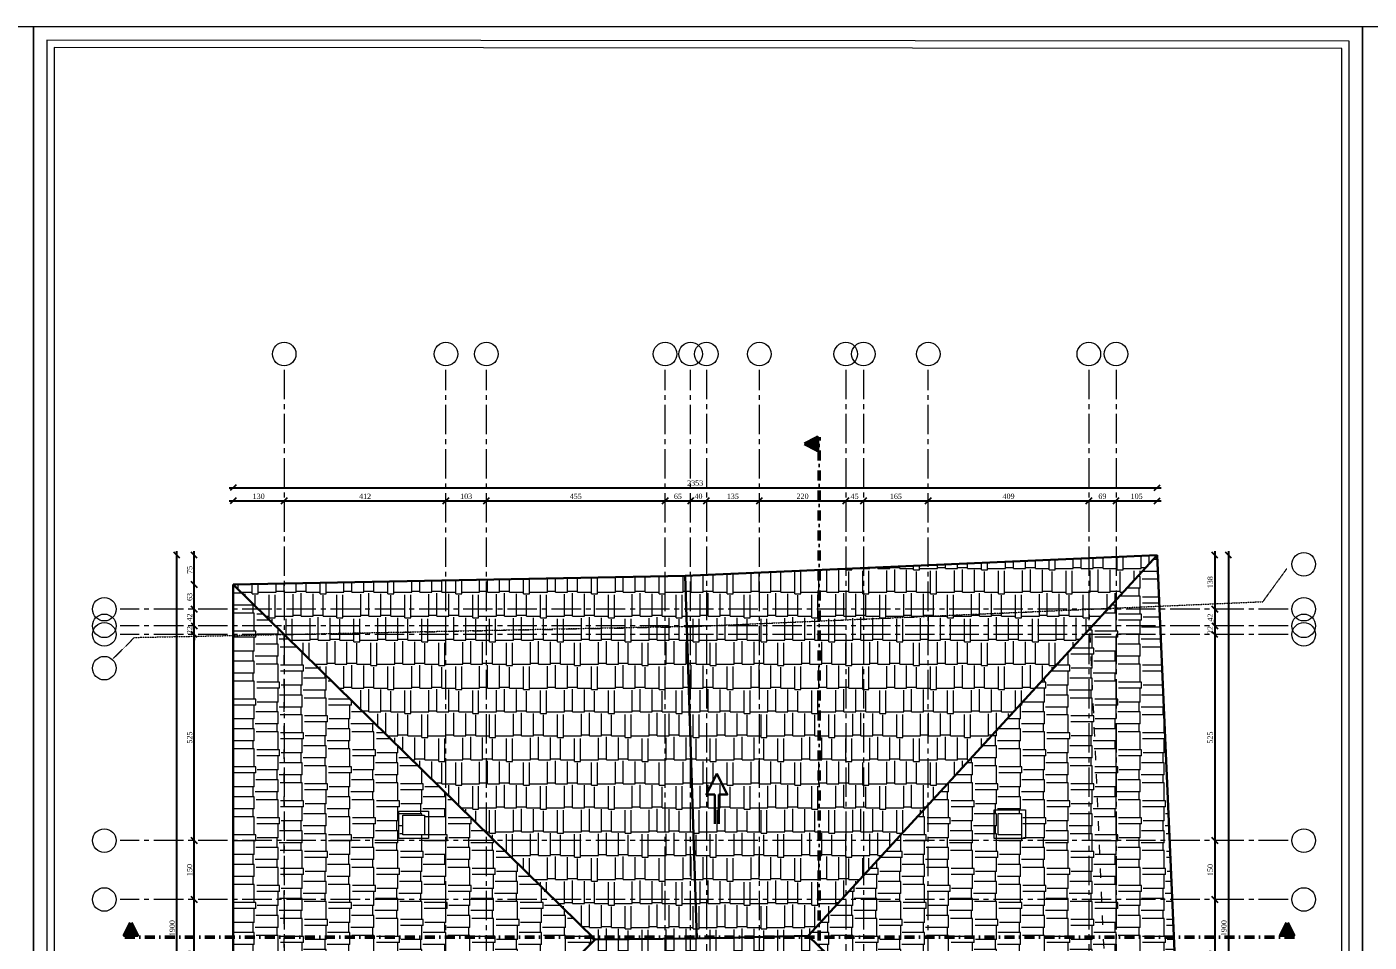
# Model space of a CAD drawing. Header units: millimetres. Extents: x 1373 to 40779, y 1939 to 6439.
# Drawn here: x 16185 to 19603, y 4108 to 6439 of the extents above; entities that cross this region are included whole.
import ezdxf

# ---------------------------------------------------------------- set-up
doc = ezdxf.new("R2010")
doc.units = ezdxf.units.MM
for name, pattern in [('ACAD_ISO03W100', [30, 12, -18]), ('DASHDOTX2', [50.8, 25.4, -12.7, 0, -12.7]), ('IMPORT-CENTER2', [112.5, 75, -12.5, 12.5, -12.5]), ('Sovrapposto', [0.396875, 0.238125, -0.15875])]:
    doc.linetypes.add(name, pattern=pattern)
for name, color, linetype, lineweight in [('A-ANNO-DIMS', 211, 'Continuous', 18), ('A-AREA-IDEN', 2, 'Continuous', 18), ('A-DETL', 6, 'Continuous', 30), ('A-ROOF', 132, 'Continuous', 18), ('A-ROOF-PATT', 132, 'Continuous', 18), ('A-WALL', 20, 'Continuous', 9), ('HESAPLAMALAR', 2, 'Continuous', 30), ('kest', 4, 'DASHDOTX2', 50), ('S-GRID', 252, 'IMPORT-CENTER2', 5), ('S-GRID-IDEN', 1, 'Continuous', 18)]:
    doc.layers.add(name, color=color, linetype=linetype, lineweight=lineweight)
doc.styles.add('Times New Roman', font='times.ttf', dxfattribs={"height": 13.4})
doc.dimstyles.new('2_0_mm_-_Arial', dxfattribs={"dimscale": 30.48, "dimtxt": 14.029207, "dimasz": 0.492126, "dimexe": 0.328084, "dimexo": 0.625, "dimgap": 0.164042, "dimtad": 1, "dimdec": 0, "dimtxsty": 'Times New Roman', "dimblk1": 'OBLIQUE', "dimblk2": 'OBLIQUE', "dimsah": 1, "dimcen": 2.5, "dimdle": 0.328084, "dimazin": 3, "dimtfac": 1, "dimtix": 1, "dimtmove": 0, "dimatfit": 3, "dimfxl": 0.656168, "dimfxlon": 1, "dimtvp": 1, "dimarcsym": 2})

# ---------------------------------------------------------------- blocks, each defined once
blk = doc.blocks.new('Grid - 3_0mm mit Kreis-1799268--FFF')
at = {"layer": 'S-GRID-IDEN'}
blk.add_circle((0, 0), 0.3, dxfattribs=at)
blk = doc.blocks.new('Grid - 3_0mm mit Kreis-1799268-1_BODRUM KAT')
at = {"layer": 'S-GRID-IDEN'}
blk.add_circle((0, 0), 0.3, dxfattribs=at)
blk = doc.blocks.new('_Oblique')
at = {"color": 0, "linetype": 'ByBlock', "lineweight": -2}
blk.add_line((-0.5, -0.5), (0.5, 0.5), dxfattribs=at)
blk = doc.blocks.new('*D17986')
at = {"layer": 'A-ANNO-DIMS', "color": 0, "lineweight": -2, "transparency": 16777216}
blk.add_line((16700.5, 5231.4), (16850.5, 5231.4), dxfattribs=at)
at = {"layer": 'Defpoints', "color": 0, "transparency": 16777216}
for p in [(16840.5, 5231.4), (16710.5, 5018.4), (16840.5, 5018.4)]:
    blk.add_point(p, dxfattribs=at)
at = {"layer": 'A-ANNO-DIMS', "color": 0, "lineweight": -2, "transparency": 16777216, "xscale": 15, "yscale": 15, "zscale": 15, "rotation": 180}
blk.add_blockref('_Oblique', (16710.5, 5231.4), dxfattribs=at)
at = {"layer": 'A-ANNO-DIMS', "color": 0, "lineweight": -2, "transparency": 16777216, "xscale": 15, "yscale": 15, "zscale": 15}
blk.add_blockref('_Oblique', (16840.5, 5231.4), dxfattribs=at)
at = {"layer": 'A-ANNO-DIMS', "color": 0, "transparency": 16777216, "insert": (16775.5, 5243.2), "char_height": 13.4, "attachment_point": 5, "style": 'Times New Roman'}
blk.add_mtext('\\A1;130', dxfattribs=at)
blk = doc.blocks.new('*D17987')
at = {"layer": 'A-ANNO-DIMS', "color": 0, "lineweight": -2, "transparency": 16777216}
blk.add_line((16830.5, 5231.4), (17262.2, 5231.4), dxfattribs=at)
at = {"layer": 'Defpoints', "color": 0, "transparency": 16777216}
for p in [(17252.2, 5231.4), (17252.2, 5231.4), (16840.5, 5018.4)]:
    blk.add_point(p, dxfattribs=at)
at = {"layer": 'A-ANNO-DIMS', "color": 0, "lineweight": -2, "transparency": 16777216, "xscale": 15, "yscale": 15, "zscale": 15, "rotation": 180}
blk.add_blockref('_Oblique', (16840.5, 5231.4), dxfattribs=at)
at = {"layer": 'A-ANNO-DIMS', "color": 0, "lineweight": -2, "transparency": 16777216, "xscale": 15, "yscale": 15, "zscale": 15}
blk.add_blockref('_Oblique', (17252.2, 5231.4), dxfattribs=at)
at = {"layer": 'A-ANNO-DIMS', "color": 0, "transparency": 16777216, "insert": (17046.4, 5243.1), "char_height": 13.4, "attachment_point": 5, "style": 'Times New Roman'}
blk.add_mtext('\\A1;412', dxfattribs=at)
blk = doc.blocks.new('*D17988')
at = {"layer": 'A-ANNO-DIMS', "color": 0, "lineweight": -2, "transparency": 16777216}
blk.add_line((17242.2, 5231.4), (17365.2, 5231.4), dxfattribs=at)
at = {"layer": 'Defpoints', "color": 0, "transparency": 16777216}
for p in [(17252.2, 5231.4), (17355.2, 5231.4), (17355.2, 5231.4)]:
    blk.add_point(p, dxfattribs=at)
at = {"layer": 'A-ANNO-DIMS', "color": 0, "lineweight": -2, "transparency": 16777216, "xscale": 15, "yscale": 15, "zscale": 15, "rotation": 180}
blk.add_blockref('_Oblique', (17252.2, 5231.4), dxfattribs=at)
at = {"layer": 'A-ANNO-DIMS', "color": 0, "lineweight": -2, "transparency": 16777216, "xscale": 15, "yscale": 15, "zscale": 15}
blk.add_blockref('_Oblique', (17355.2, 5231.4), dxfattribs=at)
at = {"layer": 'A-ANNO-DIMS', "color": 0, "transparency": 16777216, "insert": (17303.7, 5243.2), "char_height": 13.4, "attachment_point": 5, "style": 'Times New Roman'}
blk.add_mtext('\\A1;103', dxfattribs=at)
blk = doc.blocks.new('*D17989')
at = {"layer": 'A-ANNO-DIMS', "color": 0, "lineweight": -2, "transparency": 16777216}
blk.add_line((17345.2, 5231.4), (17820.2, 5231.4), dxfattribs=at)
at = {"layer": 'Defpoints', "color": 0, "transparency": 16777216}
for p in [(17355.2, 5231.4), (17810.2, 5231.4), (17810.2, 5231.4)]:
    blk.add_point(p, dxfattribs=at)
at = {"layer": 'A-ANNO-DIMS', "color": 0, "lineweight": -2, "transparency": 16777216, "xscale": 15, "yscale": 15, "zscale": 15, "rotation": 180}
blk.add_blockref('_Oblique', (17355.2, 5231.4), dxfattribs=at)
at = {"layer": 'A-ANNO-DIMS', "color": 0, "lineweight": -2, "transparency": 16777216, "xscale": 15, "yscale": 15, "zscale": 15}
blk.add_blockref('_Oblique', (17810.2, 5231.4), dxfattribs=at)
at = {"layer": 'A-ANNO-DIMS', "color": 0, "transparency": 16777216, "insert": (17582.7, 5243.2), "char_height": 13.4, "attachment_point": 5, "style": 'Times New Roman'}
blk.add_mtext('\\A1;455', dxfattribs=at)
blk = doc.blocks.new('*D17990')
at = {"layer": 'A-ANNO-DIMS', "color": 0, "lineweight": -2, "transparency": 16777216}
blk.add_line((17800.2, 5231.4), (17885.2, 5231.4), dxfattribs=at)
at = {"layer": 'Defpoints', "color": 0, "transparency": 16777216}
for p in [(17810.2, 5231.4), (17875.2, 5231.4), (17875.2, 5231.4)]:
    blk.add_point(p, dxfattribs=at)
at = {"layer": 'A-ANNO-DIMS', "color": 0, "lineweight": -2, "transparency": 16777216, "xscale": 15, "yscale": 15, "zscale": 15, "rotation": 180}
blk.add_blockref('_Oblique', (17810.2, 5231.4), dxfattribs=at)
at = {"layer": 'A-ANNO-DIMS', "color": 0, "lineweight": -2, "transparency": 16777216, "xscale": 15, "yscale": 15, "zscale": 15}
blk.add_blockref('_Oblique', (17875.2, 5231.4), dxfattribs=at)
at = {"layer": 'A-ANNO-DIMS', "color": 0, "transparency": 16777216, "insert": (17842.7, 5243.2), "char_height": 13.4, "attachment_point": 5, "style": 'Times New Roman'}
blk.add_mtext('\\A1;65', dxfattribs=at)
blk = doc.blocks.new('*D17991')
at = {"layer": 'A-ANNO-DIMS', "color": 0, "lineweight": -2, "transparency": 16777216}
blk.add_line((17865.2, 5231.4), (17925.3, 5231.4), dxfattribs=at)
at = {"layer": 'Defpoints', "color": 0, "transparency": 16777216}
for p in [(17875.2, 5231.4), (17915.3, 5231.4), (17915.3, 5231.4)]:
    blk.add_point(p, dxfattribs=at)
at = {"layer": 'A-ANNO-DIMS', "color": 0, "lineweight": -2, "transparency": 16777216, "xscale": 15, "yscale": 15, "zscale": 15, "rotation": 180}
blk.add_blockref('_Oblique', (17875.2, 5231.4), dxfattribs=at)
at = {"layer": 'A-ANNO-DIMS', "color": 0, "lineweight": -2, "transparency": 16777216, "xscale": 15, "yscale": 15, "zscale": 15}
blk.add_blockref('_Oblique', (17915.3, 5231.4), dxfattribs=at)
at = {"layer": 'A-ANNO-DIMS', "color": 0, "transparency": 16777216, "insert": (17895.2, 5243.2), "char_height": 13.4, "attachment_point": 5, "style": 'Times New Roman'}
blk.add_mtext('\\A1;40', dxfattribs=at)
blk = doc.blocks.new('*D17992')
at = {"layer": 'A-ANNO-DIMS', "color": 0, "lineweight": -2, "transparency": 16777216}
blk.add_line((17905.3, 5231.4), (18060.2, 5231.4), dxfattribs=at)
at = {"layer": 'Defpoints', "color": 0, "transparency": 16777216}
for p in [(17915.3, 5231.4), (18050.2, 5231.4), (18050.2, 5231.4)]:
    blk.add_point(p, dxfattribs=at)
at = {"layer": 'A-ANNO-DIMS', "color": 0, "lineweight": -2, "transparency": 16777216, "xscale": 15, "yscale": 15, "zscale": 15, "rotation": 180}
blk.add_blockref('_Oblique', (17915.3, 5231.4), dxfattribs=at)
at = {"layer": 'A-ANNO-DIMS', "color": 0, "lineweight": -2, "transparency": 16777216, "xscale": 15, "yscale": 15, "zscale": 15}
blk.add_blockref('_Oblique', (18050.2, 5231.4), dxfattribs=at)
at = {"layer": 'A-ANNO-DIMS', "color": 0, "transparency": 16777216, "insert": (17982.7, 5243.2), "char_height": 13.4, "attachment_point": 5, "style": 'Times New Roman'}
blk.add_mtext('\\A1;135', dxfattribs=at)
blk = doc.blocks.new('*D17993')
at = {"layer": 'A-ANNO-DIMS', "color": 0, "lineweight": -2, "transparency": 16777216}
blk.add_line((18040.2, 5231.4), (18280.2, 5231.4), dxfattribs=at)
at = {"layer": 'Defpoints', "color": 0, "transparency": 16777216}
for p in [(18050.2, 5231.4), (18270.2, 5231.4), (18270.2, 5231.4)]:
    blk.add_point(p, dxfattribs=at)
at = {"layer": 'A-ANNO-DIMS', "color": 0, "lineweight": -2, "transparency": 16777216, "xscale": 15, "yscale": 15, "zscale": 15, "rotation": 180}
blk.add_blockref('_Oblique', (18050.2, 5231.4), dxfattribs=at)
at = {"layer": 'A-ANNO-DIMS', "color": 0, "lineweight": -2, "transparency": 16777216, "xscale": 15, "yscale": 15, "zscale": 15}
blk.add_blockref('_Oblique', (18270.2, 5231.4), dxfattribs=at)
at = {"layer": 'A-ANNO-DIMS', "color": 0, "transparency": 16777216, "insert": (18160.2, 5243.2), "char_height": 13.4, "attachment_point": 5, "style": 'Times New Roman'}
blk.add_mtext('\\A1;220', dxfattribs=at)
blk = doc.blocks.new('*D17994')
at = {"layer": 'A-ANNO-DIMS', "color": 0, "lineweight": -2, "transparency": 16777216}
blk.add_line((18260.2, 5231.4), (18325.2, 5231.4), dxfattribs=at)
at = {"layer": 'Defpoints', "color": 0, "transparency": 16777216}
for p in [(18270.2, 5231.4), (18315.2, 5231.4), (18315.2, 5231.4)]:
    blk.add_point(p, dxfattribs=at)
at = {"layer": 'A-ANNO-DIMS', "color": 0, "lineweight": -2, "transparency": 16777216, "xscale": 15, "yscale": 15, "zscale": 15, "rotation": 180}
blk.add_blockref('_Oblique', (18270.2, 5231.4), dxfattribs=at)
at = {"layer": 'A-ANNO-DIMS', "color": 0, "lineweight": -2, "transparency": 16777216, "xscale": 15, "yscale": 15, "zscale": 15}
blk.add_blockref('_Oblique', (18315.2, 5231.4), dxfattribs=at)
at = {"layer": 'A-ANNO-DIMS', "color": 0, "transparency": 16777216, "insert": (18292.7, 5243.2), "char_height": 13.4, "attachment_point": 5, "style": 'Times New Roman'}
blk.add_mtext('\\A1;45', dxfattribs=at)
blk = doc.blocks.new('*D17995')
at = {"layer": 'A-ANNO-DIMS', "color": 0, "lineweight": -2, "transparency": 16777216}
blk.add_line((18305.2, 5231.4), (18490.2, 5231.4), dxfattribs=at)
at = {"layer": 'Defpoints', "color": 0, "transparency": 16777216}
for p in [(18315.2, 5231.4), (18480.2, 5231.4), (18480.2, 5231.4)]:
    blk.add_point(p, dxfattribs=at)
at = {"layer": 'A-ANNO-DIMS', "color": 0, "lineweight": -2, "transparency": 16777216, "xscale": 15, "yscale": 15, "zscale": 15, "rotation": 180}
blk.add_blockref('_Oblique', (18315.2, 5231.4), dxfattribs=at)
at = {"layer": 'A-ANNO-DIMS', "color": 0, "lineweight": -2, "transparency": 16777216, "xscale": 15, "yscale": 15, "zscale": 15}
blk.add_blockref('_Oblique', (18480.2, 5231.4), dxfattribs=at)
at = {"layer": 'A-ANNO-DIMS', "color": 0, "transparency": 16777216, "insert": (18397.7, 5243.2), "char_height": 13.4, "attachment_point": 5, "style": 'Times New Roman'}
blk.add_mtext('\\A1;165', dxfattribs=at)
blk = doc.blocks.new('*D17996')
at = {"layer": 'A-ANNO-DIMS', "color": 0, "lineweight": -2, "transparency": 16777216}
blk.add_line((18470.2, 5231.4), (18899, 5231.4), dxfattribs=at)
at = {"layer": 'Defpoints', "color": 0, "transparency": 16777216}
for p in [(18480.2, 5231.4), (18889, 5231.4), (18889, 5231.4)]:
    blk.add_point(p, dxfattribs=at)
at = {"layer": 'A-ANNO-DIMS', "color": 0, "lineweight": -2, "transparency": 16777216, "xscale": 15, "yscale": 15, "zscale": 15, "rotation": 180}
blk.add_blockref('_Oblique', (18480.2, 5231.4), dxfattribs=at)
at = {"layer": 'A-ANNO-DIMS', "color": 0, "lineweight": -2, "transparency": 16777216, "xscale": 15, "yscale": 15, "zscale": 15}
blk.add_blockref('_Oblique', (18889, 5231.4), dxfattribs=at)
at = {"layer": 'A-ANNO-DIMS', "color": 0, "transparency": 16777216, "insert": (18684.6, 5243.2), "char_height": 13.4, "attachment_point": 5, "style": 'Times New Roman'}
blk.add_mtext('\\A1;409', dxfattribs=at)
blk = doc.blocks.new('*D17997')
at = {"layer": 'A-ANNO-DIMS', "color": 0, "lineweight": -2, "transparency": 16777216}
blk.add_line((18879, 5231.4), (18968.2, 5231.4), dxfattribs=at)
at = {"layer": 'Defpoints', "color": 0, "transparency": 16777216}
for p in [(18889, 5231.4), (18958.2, 5231.4), (18958.2, 5231.4)]:
    blk.add_point(p, dxfattribs=at)
at = {"layer": 'A-ANNO-DIMS', "color": 0, "lineweight": -2, "transparency": 16777216, "xscale": 15, "yscale": 15, "zscale": 15, "rotation": 180}
blk.add_blockref('_Oblique', (18889, 5231.4), dxfattribs=at)
at = {"layer": 'A-ANNO-DIMS', "color": 0, "lineweight": -2, "transparency": 16777216, "xscale": 15, "yscale": 15, "zscale": 15}
blk.add_blockref('_Oblique', (18958.2, 5231.4), dxfattribs=at)
at = {"layer": 'A-ANNO-DIMS', "color": 0, "transparency": 16777216, "insert": (18923.6, 5243.2), "char_height": 13.4, "attachment_point": 5, "style": 'Times New Roman'}
blk.add_mtext('\\A1;69', dxfattribs=at)
blk = doc.blocks.new('*D17998')
at = {"layer": 'A-ANNO-DIMS', "color": 0, "lineweight": -2, "transparency": 16777216}
blk.add_line((18948.2, 5231.4), (19073.1, 5231.4), dxfattribs=at)
at = {"layer": 'Defpoints', "color": 0, "transparency": 16777216}
for p in [(18958.2, 5231.4), (19063.1, 5231.4), (19063.1, 5093.4)]:
    blk.add_point(p, dxfattribs=at)
at = {"layer": 'A-ANNO-DIMS', "color": 0, "lineweight": -2, "transparency": 16777216, "xscale": 15, "yscale": 15, "zscale": 15, "rotation": 180}
blk.add_blockref('_Oblique', (18958.2, 5231.4), dxfattribs=at)
at = {"layer": 'A-ANNO-DIMS', "color": 0, "lineweight": -2, "transparency": 16777216, "xscale": 15, "yscale": 15, "zscale": 15}
blk.add_blockref('_Oblique', (19063.1, 5231.4), dxfattribs=at)
at = {"layer": 'A-ANNO-DIMS', "color": 0, "transparency": 16777216, "insert": (19010.7, 5243.2), "char_height": 13.4, "attachment_point": 5, "style": 'Times New Roman'}
blk.add_mtext('\\A1;105', dxfattribs=at)
blk = doc.blocks.new('*D17999')
at = {"layer": 'A-ANNO-DIMS', "color": 0, "lineweight": -2, "transparency": 16777216}
blk.add_line((19209.7, 5103.4), (19209.7, 4945.7), dxfattribs=at)
at = {"layer": 'Defpoints', "color": 0, "transparency": 16777216}
for p in [(19063.1, 5093.4), (19063.1, 4955.7), (19209.7, 4955.7)]:
    blk.add_point(p, dxfattribs=at)
at = {"layer": 'A-ANNO-DIMS', "color": 0, "lineweight": -2, "transparency": 16777216, "xscale": 15, "yscale": 15, "zscale": 15}
for p, rotation in [((19209.7, 5093.4), 90), ((19209.7, 4955.7), 270)]:
    blk.add_blockref('_Oblique', p, dxfattribs=dict(at, rotation=rotation))
at = {"layer": 'A-ANNO-DIMS', "color": 0, "transparency": 16777216, "insert": (19197.9, 5024.5), "char_height": 13.4, "attachment_point": 5, "rotation": 90, "style": 'Times New Roman'}
blk.add_mtext('\\A1;138', dxfattribs=at)
blk = doc.blocks.new('*D18000')
at = {"layer": 'A-ANNO-DIMS', "color": 0, "lineweight": -2, "transparency": 16777216}
blk.add_line((19209.7, 4965.7), (19209.7, 4903.3), dxfattribs=at)
at = {"layer": 'Defpoints', "color": 0, "transparency": 16777216}
for p in [(19063.1, 4955.7), (19209.7, 4913.3), (19209.7, 4913.3)]:
    blk.add_point(p, dxfattribs=at)
at = {"layer": 'A-ANNO-DIMS', "color": 0, "lineweight": -2, "transparency": 16777216, "xscale": 15, "yscale": 15, "zscale": 15}
for p, rotation in [((19209.7, 4955.7), 90), ((19209.7, 4913.3), 270)]:
    blk.add_blockref('_Oblique', p, dxfattribs=dict(at, rotation=rotation))
at = {"layer": 'A-ANNO-DIMS', "color": 0, "transparency": 16777216, "insert": (19198, 4934.5), "char_height": 13.4, "attachment_point": 5, "rotation": 90, "style": 'Times New Roman'}
blk.add_mtext('\\A1;42', dxfattribs=at)
blk = doc.blocks.new('*D18001')
at = {"layer": 'A-ANNO-DIMS', "color": 0, "lineweight": -2, "transparency": 16777216}
for p, q in [((19209.7, 4913.3), (19209.7, 4928.3)), ((19209.7, 4913.3), (19209.7, 4891.5)), ((19209.7, 4891.5), (19209.7, 4876.5))]:
    blk.add_line(p, q, dxfattribs=at)
at = {"layer": 'Defpoints', "color": 0, "transparency": 16777216}
for p in [(19209.7, 4913.3), (19209.7, 4891.5), (19209.7, 4891.5)]:
    blk.add_point(p, dxfattribs=at)
at = {"layer": 'A-ANNO-DIMS', "color": 0, "lineweight": -2, "transparency": 16777216, "xscale": 15, "yscale": 15, "zscale": 15}
for p, rotation in [((19209.7, 4913.3), 270), ((19209.7, 4891.5), 90)]:
    blk.add_blockref('_Oblique', p, dxfattribs=dict(at, rotation=rotation))
at = {"layer": 'A-ANNO-DIMS', "color": 0, "transparency": 16777216, "insert": (19198, 4902.4), "char_height": 13.4, "attachment_point": 5, "rotation": 90, "style": 'Times New Roman'}
blk.add_mtext('\\A1;22', dxfattribs=at)
blk = doc.blocks.new('*D18002')
at = {"layer": 'A-ANNO-DIMS', "color": 0, "lineweight": -2, "transparency": 16777216}
blk.add_line((19209.7, 4901.5), (19209.7, 4356.6), dxfattribs=at)
at = {"layer": 'Defpoints', "color": 0, "transparency": 16777216}
for p in [(19209.7, 4891.5), (19209.7, 4366.6), (19209.7, 4366.6)]:
    blk.add_point(p, dxfattribs=at)
at = {"layer": 'A-ANNO-DIMS', "color": 0, "lineweight": -2, "transparency": 16777216, "xscale": 15, "yscale": 15, "zscale": 15}
for p, rotation in [((19209.7, 4891.5), 90), ((19209.7, 4366.6), 270)]:
    blk.add_blockref('_Oblique', p, dxfattribs=dict(at, rotation=rotation))
at = {"layer": 'A-ANNO-DIMS', "color": 0, "transparency": 16777216, "insert": (19197.9, 4629), "char_height": 13.4, "attachment_point": 5, "rotation": 90, "style": 'Times New Roman'}
blk.add_mtext('\\A1;525', dxfattribs=at)
blk = doc.blocks.new('*D18003')
at = {"layer": 'A-ANNO-DIMS', "color": 0, "lineweight": -2, "transparency": 16777216}
blk.add_line((19209.7, 4376.6), (19209.7, 4206.6), dxfattribs=at)
at = {"layer": 'Defpoints', "color": 0, "transparency": 16777216}
for p in [(19209.7, 4366.6), (19209.7, 4216.6), (19209.7, 4216.6)]:
    blk.add_point(p, dxfattribs=at)
at = {"layer": 'A-ANNO-DIMS', "color": 0, "lineweight": -2, "transparency": 16777216, "xscale": 15, "yscale": 15, "zscale": 15}
for p, rotation in [((19209.7, 4366.6), 90), ((19209.7, 4216.6), 270)]:
    blk.add_blockref('_Oblique', p, dxfattribs=dict(at, rotation=rotation))
at = {"layer": 'A-ANNO-DIMS', "color": 0, "transparency": 16777216, "insert": (19197.9, 4291.6), "char_height": 13.4, "attachment_point": 5, "rotation": 90, "style": 'Times New Roman'}
blk.add_mtext('\\A1;150', dxfattribs=at)
blk = doc.blocks.new('*D18004')
at = {"layer": 'A-ANNO-DIMS', "color": 0, "lineweight": -2, "transparency": 16777216}
blk.add_line((19209.7, 4226.6), (19209.7, 3916.6), dxfattribs=at)
at = {"layer": 'Defpoints', "color": 0, "transparency": 16777216}
for p in [(19209.7, 4216.6), (19209.7, 3926.6), (19209.7, 3926.6)]:
    blk.add_point(p, dxfattribs=at)
at = {"layer": 'A-ANNO-DIMS', "color": 0, "lineweight": -2, "transparency": 16777216, "xscale": 15, "yscale": 15, "zscale": 15}
for p, rotation in [((19209.7, 4216.6), 90), ((19209.7, 3926.6), 270)]:
    blk.add_blockref('_Oblique', p, dxfattribs=dict(at, rotation=rotation))
at = {"layer": 'A-ANNO-DIMS', "color": 0, "transparency": 16777216, "insert": (19197.9, 4071.6), "char_height": 13.4, "attachment_point": 5, "rotation": 90, "style": 'Times New Roman'}
blk.add_mtext('\\A1;290', dxfattribs=at)
blk = doc.blocks.new('*D18025')
at = {"layer": 'A-ANNO-DIMS', "color": 0, "lineweight": -2, "transparency": 16777216}
blk.add_line((16611.5, 3916.6), (16611.5, 4226.6), dxfattribs=at)
at = {"layer": 'Defpoints', "color": 0, "transparency": 16777216}
for p in [(16611.5, 4216.6), (16611.5, 4216.6), (16611.5, 3926.6)]:
    blk.add_point(p, dxfattribs=at)
at = {"layer": 'A-ANNO-DIMS', "color": 0, "lineweight": -2, "transparency": 16777216, "xscale": 15, "yscale": 15, "zscale": 15}
for p, rotation in [((16611.5, 4216.6), 90), ((16611.5, 3926.6), 270)]:
    blk.add_blockref('_Oblique', p, dxfattribs=dict(at, rotation=rotation))
at = {"layer": 'A-ANNO-DIMS', "color": 0, "transparency": 16777216, "insert": (16599.6, 4071.6), "char_height": 13.4, "attachment_point": 5, "rotation": 90, "style": 'Times New Roman'}
blk.add_mtext('\\A1;290', dxfattribs=at)
blk = doc.blocks.new('*D18026')
at = {"layer": 'A-ANNO-DIMS', "color": 0, "lineweight": -2, "transparency": 16777216}
blk.add_line((16611.5, 4206.6), (16611.5, 4376.6), dxfattribs=at)
at = {"layer": 'Defpoints', "color": 0, "transparency": 16777216}
for p in [(16611.5, 4366.6), (16611.5, 4366.6), (16611.5, 4216.6)]:
    blk.add_point(p, dxfattribs=at)
at = {"layer": 'A-ANNO-DIMS', "color": 0, "lineweight": -2, "transparency": 16777216, "xscale": 15, "yscale": 15, "zscale": 15}
for p, rotation in [((16611.5, 4366.6), 90), ((16611.5, 4216.6), 270)]:
    blk.add_blockref('_Oblique', p, dxfattribs=dict(at, rotation=rotation))
at = {"layer": 'A-ANNO-DIMS', "color": 0, "transparency": 16777216, "insert": (16599.6, 4291.6), "char_height": 13.4, "attachment_point": 5, "rotation": 90, "style": 'Times New Roman'}
blk.add_mtext('\\A1;150', dxfattribs=at)
blk = doc.blocks.new('*D18027')
at = {"layer": 'A-ANNO-DIMS', "color": 0, "lineweight": -2, "transparency": 16777216}
blk.add_line((16611.5, 4356.6), (16611.5, 4901.5), dxfattribs=at)
at = {"layer": 'Defpoints', "color": 0, "transparency": 16777216}
for p in [(16611.5, 4891.5), (16611.5, 4891.5), (16611.5, 4366.6)]:
    blk.add_point(p, dxfattribs=at)
at = {"layer": 'A-ANNO-DIMS', "color": 0, "lineweight": -2, "transparency": 16777216, "xscale": 15, "yscale": 15, "zscale": 15}
for p, rotation in [((16611.5, 4891.5), 90), ((16611.5, 4366.6), 270)]:
    blk.add_blockref('_Oblique', p, dxfattribs=dict(at, rotation=rotation))
at = {"layer": 'A-ANNO-DIMS', "color": 0, "transparency": 16777216, "insert": (16599.6, 4629), "char_height": 13.4, "attachment_point": 5, "rotation": 90, "style": 'Times New Roman'}
blk.add_mtext('\\A1;525', dxfattribs=at)
blk = doc.blocks.new('*D18028')
at = {"layer": 'A-ANNO-DIMS', "color": 0, "lineweight": -2, "transparency": 16777216}
for p, q in [((16611.5, 4913.3), (16611.5, 4928.3)), ((16611.5, 4891.5), (16611.5, 4913.3)), ((16611.5, 4891.5), (16611.5, 4876.5))]:
    blk.add_line(p, q, dxfattribs=at)
at = {"layer": 'Defpoints', "color": 0, "transparency": 16777216}
for p in [(16611.5, 4913.3), (16611.5, 4913.3), (16611.5, 4891.5)]:
    blk.add_point(p, dxfattribs=at)
at = {"layer": 'A-ANNO-DIMS', "color": 0, "lineweight": -2, "transparency": 16777216, "xscale": 15, "yscale": 15, "zscale": 15}
for p, rotation in [((16611.5, 4913.3), 270), ((16611.5, 4891.5), 90)]:
    blk.add_blockref('_Oblique', p, dxfattribs=dict(at, rotation=rotation))
at = {"layer": 'A-ANNO-DIMS', "color": 0, "transparency": 16777216, "insert": (16599.8, 4902.4), "char_height": 13.4, "attachment_point": 5, "rotation": 90, "style": 'Times New Roman'}
blk.add_mtext('\\A1;22', dxfattribs=at)
blk = doc.blocks.new('*D18029')
at = {"layer": 'A-ANNO-DIMS', "color": 0, "lineweight": -2, "transparency": 16777216}
blk.add_line((16611.5, 4903.3), (16611.5, 4965.7), dxfattribs=at)
at = {"layer": 'Defpoints', "color": 0, "transparency": 16777216}
for p in [(16611.5, 4955.7), (16611.5, 4955.7), (16611.5, 4913.3)]:
    blk.add_point(p, dxfattribs=at)
at = {"layer": 'A-ANNO-DIMS', "color": 0, "lineweight": -2, "transparency": 16777216, "xscale": 15, "yscale": 15, "zscale": 15}
for p, rotation in [((16611.5, 4955.7), 90), ((16611.5, 4913.3), 270)]:
    blk.add_blockref('_Oblique', p, dxfattribs=dict(at, rotation=rotation))
at = {"layer": 'A-ANNO-DIMS', "color": 0, "transparency": 16777216, "insert": (16599.8, 4934.5), "char_height": 13.4, "attachment_point": 5, "rotation": 90, "style": 'Times New Roman'}
blk.add_mtext('\\A1;42', dxfattribs=at)
blk = doc.blocks.new('*D18030')
at = {"layer": 'A-ANNO-DIMS', "color": 0, "lineweight": -2, "transparency": 16777216}
blk.add_line((16611.5, 4945.7), (16611.5, 5028.4), dxfattribs=at)
at = {"layer": 'Defpoints', "color": 0, "transparency": 16777216}
for p in [(16611.5, 5018.4), (16710.5, 5018.4), (16611.5, 4955.7)]:
    blk.add_point(p, dxfattribs=at)
at = {"layer": 'A-ANNO-DIMS', "color": 0, "lineweight": -2, "transparency": 16777216, "xscale": 15, "yscale": 15, "zscale": 15}
for p, rotation in [((16611.5, 5018.4), 90), ((16611.5, 4955.7), 270)]:
    blk.add_blockref('_Oblique', p, dxfattribs=dict(at, rotation=rotation))
at = {"layer": 'A-ANNO-DIMS', "color": 0, "transparency": 16777216, "insert": (16599.6, 4987), "char_height": 13.4, "attachment_point": 5, "rotation": 90, "style": 'Times New Roman'}
blk.add_mtext('\\A1;63', dxfattribs=at)
blk = doc.blocks.new('*D18031')
at = {"layer": 'A-ANNO-DIMS', "color": 0, "lineweight": -2, "transparency": 16777216}
blk.add_line((16611.5, 5008.4), (16611.5, 5103.4), dxfattribs=at)
at = {"layer": 'Defpoints', "color": 0, "transparency": 16777216}
for p in [(16611.5, 5093.4), (19063.1, 5093.4), (16710.5, 5018.4)]:
    blk.add_point(p, dxfattribs=at)
at = {"layer": 'A-ANNO-DIMS', "color": 0, "lineweight": -2, "transparency": 16777216, "xscale": 15, "yscale": 15, "zscale": 15}
for p, rotation in [((16611.5, 5093.4), 90), ((16611.5, 5018.4), 270)]:
    blk.add_blockref('_Oblique', p, dxfattribs=dict(at, rotation=rotation))
at = {"layer": 'A-ANNO-DIMS', "color": 0, "transparency": 16777216, "insert": (16599.6, 5055.9), "char_height": 13.4, "attachment_point": 5, "rotation": 90, "style": 'Times New Roman'}
blk.add_mtext('\\A1;75', dxfattribs=at)
blk = doc.blocks.new('*D18032')
at = {"layer": 'A-ANNO-DIMS', "color": 0, "lineweight": -2, "transparency": 16777216}
blk.add_line((16567.1, 3183.8), (16567.1, 5103.4), dxfattribs=at)
at = {"layer": 'Defpoints', "color": 0, "transparency": 16777216}
for p in [(16567.1, 5093.4), (19063.1, 5093.4), (16710.5, 3193.8)]:
    blk.add_point(p, dxfattribs=at)
at = {"layer": 'A-ANNO-DIMS', "color": 0, "lineweight": -2, "transparency": 16777216, "xscale": 15, "yscale": 15, "zscale": 15}
for p, rotation in [((16567.1, 5093.4), 90), ((16567.1, 3193.8), 270)]:
    blk.add_blockref('_Oblique', p, dxfattribs=dict(at, rotation=rotation))
at = {"layer": 'A-ANNO-DIMS', "color": 0, "transparency": 16777216, "insert": (16555.3, 4143.6), "char_height": 13.4, "attachment_point": 5, "rotation": 90, "style": 'Times New Roman'}
blk.add_mtext('\\A1;1900', dxfattribs=at)
blk = doc.blocks.new('*D18033')
at = {"layer": 'A-ANNO-DIMS', "color": 0, "lineweight": -2, "transparency": 16777216}
blk.add_line((16700.5, 5265.1), (19073.1, 5265.1), dxfattribs=at)
at = {"layer": 'Defpoints', "color": 0, "transparency": 16777216}
for p in [(19063.1, 5265.1), (19063.1, 5093.4), (16710.5, 5018.4)]:
    blk.add_point(p, dxfattribs=at)
at = {"layer": 'A-ANNO-DIMS', "color": 0, "lineweight": -2, "transparency": 16777216, "xscale": 15, "yscale": 15, "zscale": 15, "rotation": 180}
blk.add_blockref('_Oblique', (16710.5, 5265.1), dxfattribs=at)
at = {"layer": 'A-ANNO-DIMS', "color": 0, "lineweight": -2, "transparency": 16777216, "xscale": 15, "yscale": 15, "zscale": 15}
blk.add_blockref('_Oblique', (19063.1, 5265.1), dxfattribs=at)
at = {"layer": 'A-ANNO-DIMS', "color": 0, "transparency": 16777216, "insert": (17886.8, 5276.9), "char_height": 13.4, "attachment_point": 5, "style": 'Times New Roman'}
blk.add_mtext('\\A1;2353', dxfattribs=at)
blk = doc.blocks.new('*D18034')
at = {"layer": 'A-ANNO-DIMS', "color": 0, "lineweight": -2, "transparency": 16777216}
blk.add_line((19244.8, 5103.4), (19244.8, 3183.8), dxfattribs=at)
at = {"layer": 'Defpoints', "color": 0, "transparency": 16777216}
for p in [(19074.6, 5093.4), (19157.3, 3193.8), (19244.8, 3193.8)]:
    blk.add_point(p, dxfattribs=at)
at = {"layer": 'A-ANNO-DIMS', "color": 0, "lineweight": -2, "transparency": 16777216, "xscale": 15, "yscale": 15, "zscale": 15}
for p, rotation in [((19244.8, 5093.4), 90), ((19244.8, 3193.8), 270)]:
    blk.add_blockref('_Oblique', p, dxfattribs=dict(at, rotation=rotation))
at = {"layer": 'A-ANNO-DIMS', "color": 0, "transparency": 16777216, "insert": (19232.9, 4143.6), "char_height": 13.4, "attachment_point": 5, "rotation": 90, "style": 'Times New Roman'}
blk.add_mtext('\\A1;1900', dxfattribs=at)
blk = doc.blocks.new('KESİT')
at = {"layer": 'A-WALL'}
for points in [[(14731.3, 5377.3), (14762.7, 5393.2), (14762.7, 5361.3)], [(13015.2, 4158), (13031.2, 4126.6), (12999.2, 4126.6)], [(15959.3, 4158), (15975.3, 4126.6), (15943.3, 4126.6)], [(14731.3, 2957.7), (14762.7, 2973.7), (14762.7, 2941.8)]]:
    blk.add_hatch(color=4, dxfattribs=at).paths.add_polyline_path(points)
at = {"layer": 'A-WALL', "color": 4, "lineweight": 53}
for points in [[(14731.3, 5377.3), (14762.7, 5393.2), (14762.7, 5361.3), (14731.3, 5377.3)], [(13015.2, 4158), (13031.2, 4126.6), (12999.2, 4126.6), (13015.2, 4158)], [(15959.3, 4158), (15975.3, 4126.6), (15943.3, 4126.6), (15959.3, 4158)], [(14731.3, 2957.7), (14762.7, 2973.7), (14762.7, 2941.8), (14731.3, 2957.7)]]:
    blk.add_lwpolyline(points, dxfattribs=at)
at = {"layer": 'kest'}
for p, q in [((14767.8, 2942.4), (14767.8, 5394.2)), ((12999.9, 4121.5), (15977.8, 4121.5))]:
    blk.add_line(p, q, dxfattribs=at)
blk = doc.blocks.new('A$C2e097518')
at = {"color": 0, "lineweight": 30}
for points in [[(26.5, 127.9), (0, 74.8), (21.3, 74.8)], [(26.5, 127.9), (53.1, 74.8), (31.7, 74.8)], [(21.3, 0), (21.3, 74.8)], [(31.7, 0), (31.7, 74.8)]]:
    blk.add_lwpolyline(points, dxfattribs=at)

msp = doc.modelspace()

# ---------------------------------------------------------------- hatches: boundary and pattern name
at = {"layer": 'A-ROOF-PATT', "linetype": 'Continuous'}
h = msp.add_hatch(dxfattribs=at)
h.set_pattern_fill('AR-RSHKE', color=17, scale=0.2, style=0)
h.paths.add_polyline_path([(17890.8, 4117.6), (18174.4, 4123.8), (19063.1, 5093.4), (17861.6, 5041.1), (17882.9, 4366.2)])
h = msp.add_hatch(dxfattribs=at)
h.set_pattern_fill('AR-RSHKE', color=17, scale=0.2, angle=90, style=0)
h.paths.add_polyline_path([(18658, 4381.6), (18658, 4435.1), (18718, 4435.1), (18718, 4381.6)])
h.paths.add_polyline_path([(18315.2, 3989), (18315.2, 4012.1), (18367.7, 4012.1), (18367.7, 3951.6), (18354.3, 3951.6), (19145.8, 3193.8), (19063.1, 5093.4), (18174.4, 4123.8)])
h = msp.add_hatch(dxfattribs=at)
h.set_pattern_fill('AR-RSHKE', color=17, scale=0.2, style=0)
h.paths.add_polyline_path([(17631.8, 4115.1), (17890.8, 4117.6), (17861.6, 5041.1), (16710.5, 5018.4)])
h = msp.add_hatch(dxfattribs=at)
h.set_pattern_fill('AR-RSHKE', color=17, scale=0.2, angle=90, style=0)
h.paths.add_polyline_path([(17197.5, 4431.6), (17197.5, 4381.6), (17142.5, 4381.6), (17142.5, 4431.6)])
h.paths.add_polyline_path([(17365.2, 3848.5), (17365.2, 3871.6), (17388.3, 3871.6), (17631.8, 4115.1), (16710.5, 5018.4), (16710.5, 3193.8)])
h = msp.add_hatch(dxfattribs=at)
h.set_pattern_fill('AR-RSHKE', color=17, scale=0.2, style=0)
h.paths.add_polyline_path([(17810.2, 3936.6), (17761.7, 3936.6), (17761.7, 4006.6), (17810.2, 4006.6)])
h.paths.add_polyline_path([(17365.2, 3811.6), (17365.2, 3848.5), (16710.5, 3193.8), (19145.8, 3193.8), (18354.3, 3951.6), (18315.2, 3951.6), (18315.2, 3989), (18174.4, 4123.8), (17890.8, 4117.6), (17631.8, 4115.1), (17388.3, 3871.6), (17420.2, 3871.6), (17420.2, 3811.6)])

# ---------------------------------------------------------------- linework, layer by layer
at = {"layer": 'A-ANNO-DIMS', "lineweight": 18, "ltscale": 2}
for points in [[(12818.4, 1938.6), (16202.1, 1938.6), (16202.1, 6438.6), (12818.4, 6438.6)], [(16202.1, 1938.6), (19585.8, 1938.6), (19585.8, 6438.6), (16202.1, 6438.6)], [(19585.8, 1938.6), (22969.5, 1938.6), (22969.5, 6438.6), (19585.8, 6438.6)], [(16235.9, 1972.4), (19552.1, 1969.9), (19552.1, 6402.4), (16235.9, 6404.9)], [(16254.6, 1991.1), (19533.3, 1988.7), (19533.3, 6383.7), (16254.6, 6386.1)]]:
    msp.add_lwpolyline(points, close=True, dxfattribs=at)
at = {"layer": 'A-ROOF', "color": 241, "lineweight": 30, "true_color": 0xf7abae}
for p, q in [((19063.1, 5093.4), (17861.6, 5041.1)), ((19063.1, 5093.4), (18174.4, 4123.8)), ((19145.8, 3193.8), (19063.1, 5093.4)), ((17861.6, 5041.1), (16710.5, 5018.4)), ((17890.8, 4117.6), (17861.6, 5041.1)), ((16710.5, 5018.4), (16710.5, 3193.8)), ((16710.5, 5018.4), (17631.8, 4115.1)), ((17631.8, 4115.1), (17388.3, 3871.6)), ((17631.8, 4115.1), (17890.8, 4117.6)), ((18174.4, 4123.8), (17890.8, 4117.6)), ((18174.4, 4123.8), (18315.2, 3989))]:
    msp.add_line(p, q, dxfattribs=at)
at = {"layer": 'A-ROOF'}
for points in [[(18728, 4371.6), (18648, 4371.6), (18648, 4445.1), (18728, 4445.1)], [(17207.5, 4371.6), (17132.5, 4371.6), (17132.5, 4441.6), (17207.5, 4441.6)], [(17197.5, 4381.6), (17142.5, 4381.6), (17142.5, 4431.6), (17197.5, 4431.6)], [(18718, 4381.6), (18658, 4381.6), (18658, 4435.1), (18718, 4435.1)]]:
    msp.add_lwpolyline(points, close=True, dxfattribs=at)
at = {"layer": 'HESAPLAMALAR', "linetype": 'ACAD_ISO03W100', "lineweight": 18, "ltscale": 2}
msp.add_lwpolyline([(16840.5, 4891), (17880.3, 4911.2), (18889, 4955.1), (18958.2, 3374.7), (16840.5, 3374.7)], close=True, dxfattribs=at)
at = {"layer": 'S-GRID', "lineweight": 18}
for p, q in [((16840.5, 5565.5), (16840.5, 2926.1)), ((17252.2, 2926.1), (17252.2, 5565.5)), ((17355.2, 2926.1), (17355.2, 5565.5)), ((17810.2, 2926.1), (17810.2, 5565.5)), ((17875.2, 2926.1), (17875.2, 5565.5)), ((17915.3, 5565.5), (17915.3, 2926.1)), ((18050.2, 2926.1), (18050.2, 5565.5)), ((18270.2, 5565.5), (18270.2, 2926.1)), ((18315.2, 5565.5), (18315.2, 2926.1)), ((18480.2, 2926.1), (18480.2, 5565.5)), ((18889, 5565.5), (18889, 2926.1)), ((18958.2, 5565.5), (18958.2, 2926.1)), ((19396.2, 4955.7), (16422.5, 4955.7)), ((19396.2, 4913.3), (16422.5, 4913.3)), ((19396.2, 4891.5), (16422.5, 4891.5)), ((19396.2, 4366.6), (16422.5, 4366.6)), ((19396.2, 4216.6), (16422.5, 4216.6))]:
    msp.add_line(p, q, dxfattribs=at)
at = {"layer": 'S-GRID', "linetype": 'Sovrapposto', "lineweight": 18}
for points in [[(19392.7, 5058.7), (19331.7, 4974.9)], [(16405.5, 4830.3), (16458.7, 4883.8), (16840.5, 4891.5), (17915.3, 4913.3), (18889, 4955.7), (19331.7, 4974.9)]]:
    msp.add_lwpolyline(points, dxfattribs=at)

# ---------------------------------------------------------------- block references
at = {"layer": 'A-AREA-IDEN', "color": 7}
msp.add_blockref('A$C2e097518', (17915.3, 4409.1), dxfattribs=at)
at = {"layer": 'A-DETL'}
msp.add_blockref('KESİT', (3434.8, -0.6), dxfattribs=at)
at = {"layer": 'S-GRID-IDEN', "xscale": 99.99999999999993, "yscale": 99.99999999999993, "zscale": 99.99999999999993}
for name, p, rotation in [('Grid - 3_0mm mit Kreis-1799268--FFF', (16840.5, 5605.5), 180), ('Grid - 3_0mm mit Kreis-1799268--FFF', (17915.3, 5605.5), 180), ('Grid - 3_0mm mit Kreis-1799268--FFF', (18270.2, 5605.5), 180), ('Grid - 3_0mm mit Kreis-1799268--FFF', (18315.2, 5605.5), 180), ('Grid - 3_0mm mit Kreis-1799268--FFF', (18889, 5605.5), 180), ('Grid - 3_0mm mit Kreis-1799268--FFF', (18958.2, 5605.5), 180), ('Grid - 3_0mm mit Kreis-1799268-1_BODRUM KAT', (19436.2, 5070.1), 89.99999999999982), ('Grid - 3_0mm mit Kreis-1799268--FFF', (16382.5, 4955.7), 89.99999999999982), ('Grid - 3_0mm mit Kreis-1799268--FFF', (19436.2, 4955.7), 89.99999999999982), ('Grid - 3_0mm mit Kreis-1799268--FFF', (16382.5, 4913.3), 89.99999999999982), ('Grid - 3_0mm mit Kreis-1799268--FFF', (16382.5, 4891.5), 89.99999999999982), ('Grid - 3_0mm mit Kreis-1799268--FFF', (19436.2, 4913.3), 89.99999999999982), ('Grid - 3_0mm mit Kreis-1799268--FFF', (19436.2, 4891.5), 89.99999999999982), ('Grid - 3_0mm mit Kreis-1799268-1_BODRUM KAT', (16382.5, 4805.6), 89.99999999999982), ('Grid - 3_0mm mit Kreis-1799268--FFF', (16382.5, 4366.6), 89.99999999999982), ('Grid - 3_0mm mit Kreis-1799268--FFF', (19436.2, 4366.6), 89.99999999999982), ('Grid - 3_0mm mit Kreis-1799268--FFF', (16382.5, 4216.6), 89.99999999999982), ('Grid - 3_0mm mit Kreis-1799268--FFF', (19436.2, 4216.6), 89.99999999999982)]:
    msp.add_blockref(name, p, dxfattribs=dict(at, rotation=rotation))
for p in [(17252.2, 5605.5), (17355.2, 5605.5), (17810.2, 5605.5), (17875.2, 5605.5), (18050.2, 5605.5), (18480.2, 5605.5)]:
    msp.add_blockref('Grid - 3_0mm mit Kreis-1799268--FFF', p, dxfattribs=at)

# ---------------------------------------------------------------- dimensions: what is measured, and where the dimension line sits
at = {"layer": 'A-ANNO-DIMS'}
for base, p1, p2, picture, middle in [((19063.1, 5265.1), (16710.5, 5018.4), (19063.1, 5093.4), '*D18033', (17886.8, 5276.9)), ((16840.5, 5231.4), (16710.5, 5018.4), (16840.5, 5018.4), '*D17986', (16775.5, 5243.2)), ((17252.2, 5231.4), (16840.5, 5018.4), (17252.2, 5231.4), '*D17987', (17046.4, 5243.1)), ((17355.2, 5231.4), (17252.2, 5231.4), (17355.2, 5231.4), '*D17988', (17303.7, 5243.2)), ((17810.2, 5231.4), (17355.2, 5231.4), (17810.2, 5231.4), '*D17989', (17582.7, 5243.2)), ((17875.2, 5231.4), (17810.2, 5231.4), (17875.2, 5231.4), '*D17990', (17842.7, 5243.2)), ((17915.3, 5231.4), (17875.2, 5231.4), (17915.3, 5231.4), '*D17991', (17895.2, 5243.2)), ((18050.2, 5231.4), (17915.3, 5231.4), (18050.2, 5231.4), '*D17992', (17982.7, 5243.2)), ((18270.2, 5231.4), (18050.2, 5231.4), (18270.2, 5231.4), '*D17993', (18160.2, 5243.2)), ((18315.2, 5231.4), (18270.2, 5231.4), (18315.2, 5231.4), '*D17994', (18292.7, 5243.2)), ((18480.2, 5231.4), (18315.2, 5231.4), (18480.2, 5231.4), '*D17995', (18397.7, 5243.2)), ((18889, 5231.4), (18480.2, 5231.4), (18889, 5231.4), '*D17996', (18684.6, 5243.2)), ((18958.2, 5231.4), (18889, 5231.4), (18958.2, 5231.4), '*D17997', (18923.6, 5243.2)), ((19063.1, 5231.4), (18958.2, 5231.4), (19063.1, 5093.4), '*D17998', (19010.7, 5243.2))]:
    dim = msp.add_linear_dim(base=base, p1=p1, p2=p2, dimstyle='2_0_mm_-_Arial', override={"dimse1": 1, "dimse2": 1, "dimfxl": 225.881228}, dxfattribs=at)
    dim.commit()
    dim.dimension.update_dxf_attribs({"geometry": picture, "text_midpoint": middle})
for base, p1, p2, picture, middle in [((16567.1, 5093.4), (16710.5, 3193.8), (19063.1, 5093.4), '*D18032', (16555.3, 4143.6)), ((16611.5, 5093.4), (16710.5, 5018.4), (19063.1, 5093.4), '*D18031', (16599.6, 5055.9)), ((19209.7, 4955.7), (19063.1, 5093.4), (19063.1, 4955.7), '*D17999', (19197.9, 5024.5)), ((19244.8, 3193.8), (19074.6, 5093.4), (19157.3, 3193.8), '*D18034', (19232.9, 4143.6)), ((16611.5, 5018.4), (16611.5, 4955.7), (16710.5, 5018.4), '*D18030', (16599.6, 4987)), ((16611.5, 4955.7), (16611.5, 4913.3), (16611.5, 4955.7), '*D18029', (16599.8, 4934.5)), ((19209.7, 4913.3), (19063.1, 4955.7), (19209.7, 4913.3), '*D18000', (19198, 4934.5)), ((16611.5, 4913.3), (16611.5, 4891.5), (16611.5, 4913.3), '*D18028', (16599.8, 4902.4)), ((19209.7, 4891.5), (19209.7, 4913.3), (19209.7, 4891.5), '*D18001', (19198, 4902.4)), ((16611.5, 4891.5), (16611.5, 4366.6), (16611.5, 4891.5), '*D18027', (16599.6, 4629)), ((19209.7, 4366.6), (19209.7, 4891.5), (19209.7, 4366.6), '*D18002', (19197.9, 4629)), ((16611.5, 4366.6), (16611.5, 4216.6), (16611.5, 4366.6), '*D18026', (16599.6, 4291.6)), ((19209.7, 4216.6), (19209.7, 4366.6), (19209.7, 4216.6), '*D18003', (19197.9, 4291.6)), ((16611.5, 4216.6), (16611.5, 3926.6), (16611.5, 4216.6), '*D18025', (16599.6, 4071.6)), ((19209.7, 3926.6), (19209.7, 4216.6), (19209.7, 3926.6), '*D18004', (19197.9, 4071.6))]:
    dim = msp.add_linear_dim(base=base, p1=p1, p2=p2, angle=90, dimstyle='2_0_mm_-_Arial', override={"dimse1": 1, "dimse2": 1, "dimfxl": 225.881228}, dxfattribs=at)
    dim.commit()
    dim.dimension.update_dxf_attribs({"geometry": picture, "text_midpoint": middle})

doc.saveas('drawing.dxf')
